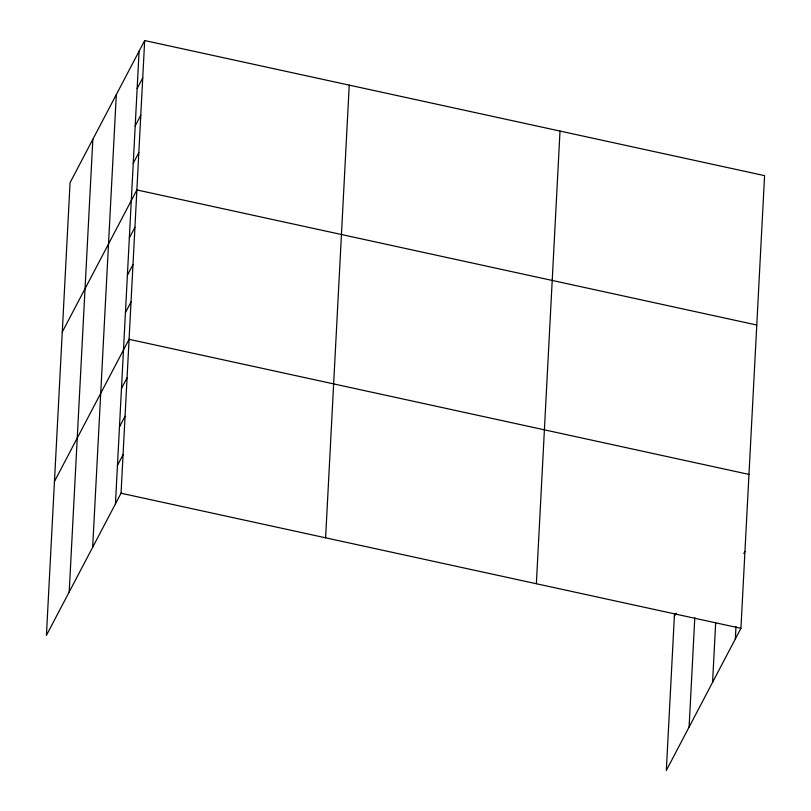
<?xml version="1.0" encoding="UTF-8"?>
<svg xmlns="http://www.w3.org/2000/svg" width="811" height="811" viewBox="0 0 811 811"><rect width="100%" height="100%" fill="white"/><g stroke="black" fill="none" stroke-linecap="round" stroke-linejoin="round"><path stroke-width="1.22" d="M69.199 591.969L92.849 139.289M92.667 547.263L116.318 94.593M115.446 503.884L139.097 51.205M144.682 40.55L70.07 182.678L46.42 635.358L121.042 493.23L144.682 40.55L764.58 175.642L740.93 628.322L666.318 770.45L674.488 614.049M325.606 537.805L349.247 85.135M536.365 583.738L560.016 131.068M689.097 727.062L694.794 617.84M712.565 682.365L715.677 622.787M735.344 638.977L735.982 626.568M137.14 88.551L142.736 77.897M135.194 125.898L140.79 115.243M133.237 163.244L138.833 152.59M62.265 332.064L136.887 189.936L756.775 325.029M129.334 237.937L134.93 227.283M127.388 275.284L132.984 264.619M125.431 312.63L131.027 301.966M54.459 481.45L129.081 339.312L748.969 474.415M121.478 388.449L127.074 377.794M119.46 426.931L125.056 416.266M117.453 465.402L123.049 454.748M674.357 616.542L676.11 613.207M743.839 553.497L744.954 551.368M121.042 493.23L740.93 628.322"/></g></svg>
